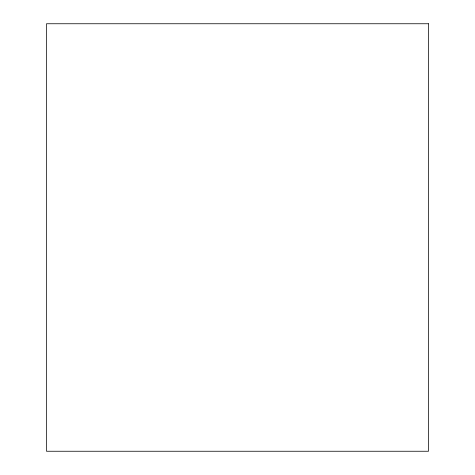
<?xml version="1.0" encoding="UTF-8"?>
<svg xmlns="http://www.w3.org/2000/svg" width="475" height="475" viewBox="0 0 475 475"><rect width="100%" height="100%" fill="white"/><g stroke="black" fill="none" stroke-linecap="round" stroke-linejoin="round"><path stroke-width="0.71" d="M428.497 23.75L46.502 23.75L46.502 451.25L428.497 451.25L428.497 23.75"/></g></svg>
